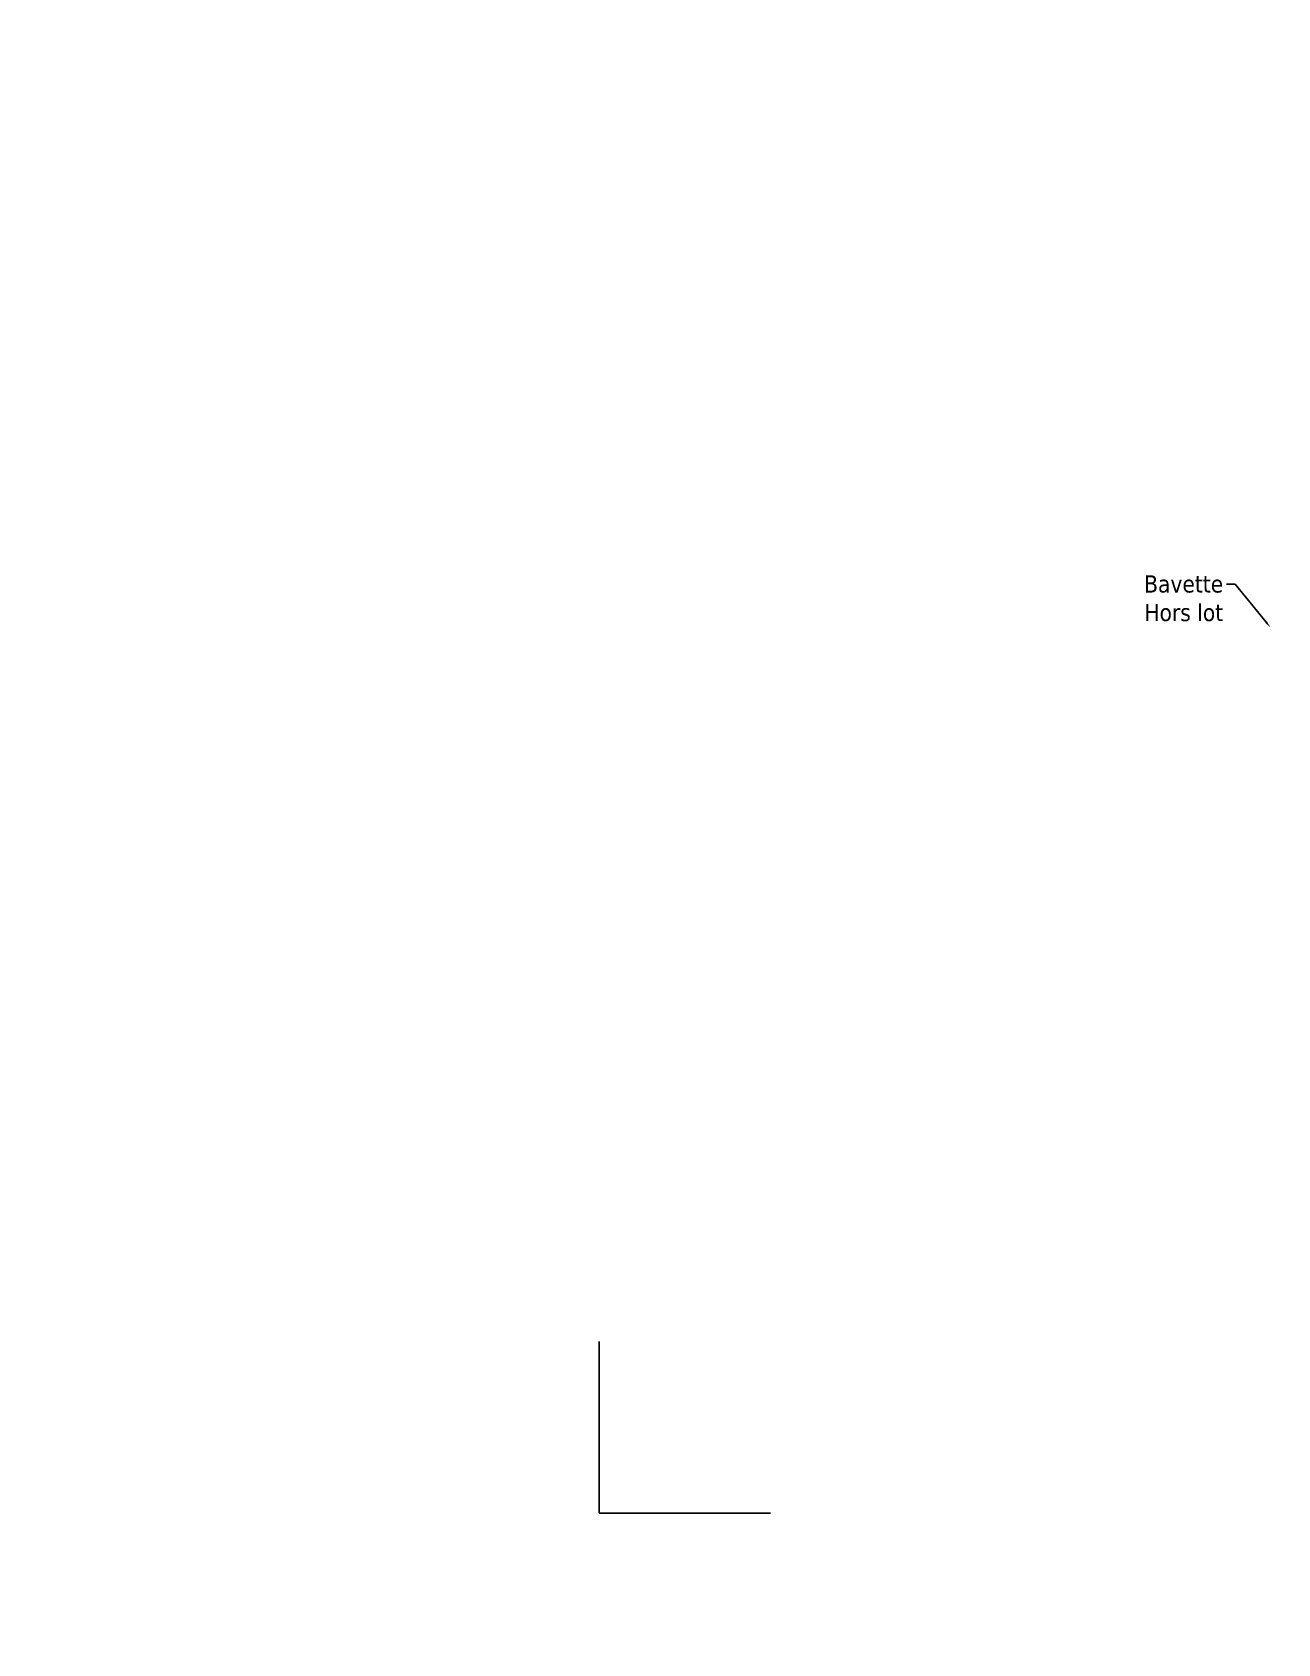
# Model space of a CAD drawing. Header units: millimetres. Extents: x -20000 to 230000, y -17405 to 25402.
# Drawn here: x 133987 to 134713, y -5253 to -4313 of the extents above; entities that cross this region are included whole.
import ezdxf
from ezdxf import colors
from ezdxf.entities.mleader import LeaderData, LeaderLine
from ezdxf.math import Vec2, Vec3

# ---------------------------------------------------------------- set-up
doc = ezdxf.new("R2010")
doc.units = ezdxf.units.MM
doc.header["$PDMODE"] = 35
doc.header["$PDSIZE"] = 0.5
doc.layers.get('Defpoints').update_dxf_attribs({"true_color": 0xc2a584})
doc.layers.add('1 - Texte', color=7, linetype='Continuous', lineweight=13)
doc.layers.add('Intouchable', color=252, linetype='Continuous', lineweight=13, plot=False)
doc.styles.add('Texte Poralu', font='tahomabd.ttf')
doc.dimstyles.new('30 - 1000', dxfattribs={"dimtxt": 10, "dimasz": 10, "dimexe": 5, "dimexo": 2.5, "dimgap": 5, "dimtad": 1, "dimdec": 1, "dimtxsty": 'Texte Poralu', "dimcen": 5, "dimazin": 0, "dimtfac": 1, "dimtdec": 1, "dimtmove": 0, "dimatfit": 3, "dimfxl": 1, "dimarcsym": 0})

# ---------------------------------------------------------------- blocks, each defined once
blk = doc.blocks.new('Cadre centrage dessin')
at = {"layer": 'Defpoints'}
for p, q in [((-682.5, -906.5), (-682.5, -806.5)), ((-582.5, -906.5), (-682.5, -906.5))]:
    blk.add_line(p, q, dxfattribs=at)
blk = doc.blocks.new('*D953')
at = {"layer": 'Defpoints', "color": 0, "lineweight": -2, "transparency": 16777216}
blk.add_line((134840, -3795.67), (134875.99, -3795.67), dxfattribs=at)
at = {"layer": 'Defpoints', "color": 0, "transparency": 16777216}
for p in [(134837.5, -3795.67), (134837.5, -3795.67), (130000, -6005.67)]:
    blk.add_point(p, dxfattribs=at)
at = {"layer": 'Defpoints', "color": 0, "transparency": 16777216, "insert": (134859.25, -3785.46), "char_height": 10, "attachment_point": 5, "style": 'Texte Poralu'}
blk.add_mtext('2210', dxfattribs=at)
blk = doc.blocks.new('*D954')
at = {"layer": 'Defpoints', "color": 0, "lineweight": -2, "transparency": 16777216}
blk.add_line((135120, -3615.67), (135155.99, -3615.67), dxfattribs=at)
at = {"layer": 'Defpoints', "color": 0, "transparency": 16777216}
for p in [(135117.5, -3615.67), (135117.5, -3615.67), (130000, -6005.67)]:
    blk.add_point(p, dxfattribs=at)
at = {"layer": 'Defpoints', "color": 0, "transparency": 16777216, "insert": (135139.25, -3605.46), "char_height": 10, "attachment_point": 5, "style": 'Texte Poralu'}
blk.add_mtext('2390', dxfattribs=at)
blk = doc.blocks.new('*D955')
at = {"layer": 'Defpoints', "color": 0, "lineweight": -2, "transparency": 16777216}
blk.add_line((135420, -3505.67), (135455.99, -3505.67), dxfattribs=at)
at = {"layer": 'Defpoints', "color": 0, "transparency": 16777216}
for p in [(135417.5, -3505.67), (135417.5, -3505.67), (130000, -6005.67)]:
    blk.add_point(p, dxfattribs=at)
at = {"layer": 'Defpoints', "color": 0, "transparency": 16777216, "insert": (135439.25, -3495.46), "char_height": 10, "attachment_point": 5, "style": 'Texte Poralu'}
blk.add_mtext('2500', dxfattribs=at)
blk = doc.blocks.new('*D956')
at = {"layer": 'Defpoints', "color": 0, "lineweight": -2, "transparency": 16777216}
blk.add_line((134750, -3805.67), (134785.99, -3805.67), dxfattribs=at)
at = {"layer": 'Defpoints', "color": 0, "transparency": 16777216}
for p in [(134747.5, -3805.67), (134747.5, -3805.67), (130000, -6005.67)]:
    blk.add_point(p, dxfattribs=at)
at = {"layer": 'Defpoints', "color": 0, "transparency": 16777216, "insert": (134769.25, -3795.46), "char_height": 10, "attachment_point": 5, "style": 'Texte Poralu'}
blk.add_mtext('2200', dxfattribs=at)

msp = doc.modelspace()

# ---------------------------------------------------------------- block references
at = {"layer": 'Intouchable'}
msp.add_blockref('Cadre centrage dessin', (135000, -4270), dxfattribs=at)

# ---------------------------------------------------------------- dimensions: what is measured, and where the dimension line sits
at = {"layer": 'Defpoints'}
for feature_location, picture, middle in [((135417.5, -3505.67), '*D955', (135439.25, -3495.46)), ((135117.5, -3615.67), '*D954', (135139.25, -3605.46)), ((134837.5, -3795.67), '*D953', (134859.25, -3785.46)), ((134747.5, -3805.67), '*D956', (134769.25, -3795.46))]:
    dim = msp.add_ordinate_dim(feature_location=feature_location, offset=(0, 0), dtype=0, origin=(130000, -6005.67), dimstyle='30 - 1000', dxfattribs=at)
    dim.commit()
    dim.dimension.update_dxf_attribs({"geometry": picture, "text_midpoint": middle})

# ---------------------------------------------------------------- leaders
at = {"layer": '1 - Texte'}
ml = msp.add_multileader_mtext('Standard', dxfattribs=at)
ml.set_content('Bavette\\PHors lot', color=256, style='Texte Poralu')
ml.set_leader_properties()
ml.build(insert=Vec2(0, 0))
ml.multileader.update_dxf_attribs({"dogleg_length": 5})
ctx = ml.context
ctx.base_point, ctx.char_height, ctx.plane_origin = Vec3(134626.02, -4634.9), 10, Vec3(134708.57, -4603.07)
ctx.text_align_type = 2
notes = []
notes.append((ctx, [(0, (1, 1, 0), (134688.35, -4634.9), (-1, 0), 5, [(0, [(134708.86, -4660.06)], 0, [])])]))
ctx.mtext.insert, ctx.mtext.alignment, ctx.mtext.flow_direction = Vec3(134681.35, -4629.78), 3, 5
for ctx, leaders in notes:
    for number, flags, end, landing, length, lines in leaders:
        leader = LeaderData()
        leader.index, (leader.has_last_leader_line, leader.has_dogleg_vector, leader.attachment_direction) = number, flags
        leader.last_leader_point, leader.dogleg_vector, leader.dogleg_length = Vec3(end), Vec3(landing), length
        for number, points, colour, breaks in lines:
            line = LeaderLine()
            line.index, line.vertices, line.color, line.breaks = number, Vec3.list(points), colors.encode_raw_color(colour), breaks
            leader.lines.append(line)
        ctx.leaders.append(leader)

doc.saveas('drawing.dxf')
